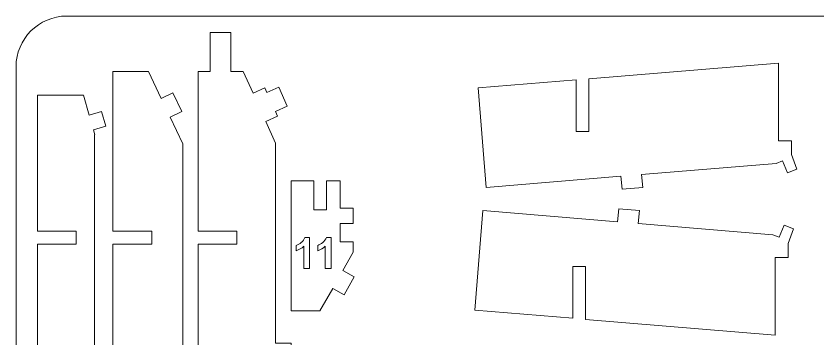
# Model space of a CAD drawing. Header units: centimetres. Extents: x -115 to 36, y 62 to 130.
# Drawn here: x -0.12 to 19.64, y 122.35 to 130.3 of the extents above; entities that cross this region are included whole.
import ezdxf

# ---------------------------------------------------------------- set-up
doc = ezdxf.new("R2010")
doc.units = ezdxf.units.CM
doc.header["$MEASUREMENT"] = 0
doc.layers.add('Camada 1', color=7, linetype='Continuous')

msp = doc.modelspace()

# ---------------------------------------------------------------- linework, layer by layer
at = {"layer": 'Camada 1', "lineweight": 9}
for points, knots in [([(-0.1231, 129.0524), (-0.1231, 129.73959), (0.43913, 130.30186), (1.12632, 130.30186), (1.12632, 130.30186), (1.12632, 130.30186), (34.86104, 130.30186), (34.86104, 130.30186), (34.86104, 130.30186), (35.54823, 130.30186), (36.1105, 129.73959), (36.1105, 129.0524), (36.1105, 129.0524), (36.1105, 129.0524), (36.1105, 76.57619), (36.1105, 76.57619), (36.1105, 76.57619), (36.1105, 75.88896), (35.54823, 75.32674), (34.86104, 75.32674), (34.86104, 75.32674), (34.86104, 75.32674), (1.12632, 75.32674), (1.12632, 75.32674), (1.12632, 75.32674), (0.43913, 75.32674), (-0.1231, 75.88896), (-0.1231, 76.57619), (-0.1231, 76.57619), (-0.1231, 76.57619), (-0.1231, 129.0524), (-0.1231, 129.0524)], [0, 0, 0, 0, 0.11111111, 0.11111111, 0.11111111, 0.11111111, 0.22222222, 0.22222222, 0.22222222, 0.22222222, 0.33333333, 0.33333333, 0.33333333, 0.33333333, 0.44444444, 0.44444444, 0.44444444, 0.44444444, 0.55555556, 0.55555556, 0.55555556, 0.55555556, 0.66666667, 0.66666667, 0.66666667, 0.66666667, 0.77777778, 0.77777778, 0.77777778, 0.77777778, 1, 1, 1, 1]), ([(4.36364, 118.21487), (4.36364, 118.21487), (4.36364, 114.28258), (4.36364, 114.28258), (4.36364, 114.28258), (4.36364, 114.28258), (4.66587, 114.28258), (4.66587, 114.28258), (4.66587, 114.28258), (4.66587, 114.28258), (4.66587, 113.32678), (4.66587, 113.32678), (4.66587, 113.32678), (4.66587, 113.32678), (5.17566, 113.32678), (5.17566, 113.32678), (5.17566, 113.32678), (5.17566, 113.32678), (5.17566, 114.28258), (5.17566, 114.28258), (5.17566, 114.28258), (5.17566, 114.28258), (5.47794, 114.28258), (5.47794, 114.28258), (5.47794, 114.28258), (5.47794, 114.28258), (5.71928, 114.81728), (5.71928, 114.81728), (5.71928, 114.81728), (5.71928, 114.81728), (6.00964, 114.68623), (6.00964, 114.68623), (6.00964, 114.68623), (6.00964, 114.68623), (6.06207, 114.80239), (6.06207, 114.80239), (6.06207, 114.80239), (6.06207, 114.80239), (6.35331, 114.67092), (6.35331, 114.67092), (6.35331, 114.67092), (6.35331, 114.67092), (6.56307, 115.13554), (6.56307, 115.13554), (6.56307, 115.13554), (6.56307, 115.13554), (6.27221, 115.26681), (6.27221, 115.26681), (6.27221, 115.26681), (6.27221, 115.26681), (6.32464, 115.38297), (6.32464, 115.38297), (6.32464, 115.38297), (6.32464, 115.38297), (6.03387, 115.51424), (6.03387, 115.51424), (6.03387, 115.51424), (6.03387, 115.51424), (6.27525, 116.04893), (6.27525, 116.04893), (6.27525, 116.04893), (6.27525, 116.04893), (6.27525, 120.97322), (6.27525, 120.97322), (6.27525, 120.97322), (6.27525, 120.97322), (6.65758, 120.97322), (6.65758, 120.97322), (6.65758, 120.97322), (6.65758, 120.97322), (6.65758, 122.24763), (6.65758, 122.24763), (6.65758, 122.24763), (6.65758, 122.24763), (6.27525, 122.24763), (6.27525, 122.24763), (6.27525, 122.24763), (6.27525, 122.24763), (6.27525, 127.17188), (6.27525, 127.17188), (6.27525, 127.17188), (6.27525, 127.17188), (6.03387, 127.70662), (6.03387, 127.70662), (6.03387, 127.70662), (6.03387, 127.70662), (6.32464, 127.83784), (6.32464, 127.83784), (6.32464, 127.83784), (6.32464, 127.83784), (6.27221, 127.95401), (6.27221, 127.95401), (6.27221, 127.95401), (6.27221, 127.95401), (6.56307, 128.08527), (6.56307, 128.08527), (6.56307, 128.08527), (6.56307, 128.08527), (6.35331, 128.54989), (6.35331, 128.54989), (6.35331, 128.54989), (6.35331, 128.54989), (6.06207, 128.41842), (6.06207, 128.41842), (6.06207, 128.41842), (6.06207, 128.41842), (6.00964, 128.53459), (6.00964, 128.53459), (6.00964, 128.53459), (6.00964, 128.53459), (5.71928, 128.40353), (5.71928, 128.40353), (5.71928, 128.40353), (5.71928, 128.40353), (5.47794, 128.93827), (5.47794, 128.93827), (5.47794, 128.93827), (5.47794, 128.93827), (5.17566, 128.93827), (5.17566, 128.93827), (5.17566, 128.93827), (5.17566, 128.93827), (5.17566, 129.89408), (5.17566, 129.89408), (5.17566, 129.89408), (5.17566, 129.89408), (4.66587, 129.89408), (4.66587, 129.89408), (4.66587, 129.89408), (4.66587, 129.89408), (4.66587, 128.93827), (4.66587, 128.93827), (4.66587, 128.93827), (4.66587, 128.93827), (4.36364, 128.93827), (4.36364, 128.93827), (4.36364, 128.93827), (4.36364, 128.93827), (4.36364, 125.00594), (4.36364, 125.00594), (4.36364, 125.00594), (4.36364, 125.00594), (5.31944, 125.00594), (5.31944, 125.00594), (5.31944, 125.00594), (5.31944, 125.00594), (5.31944, 124.68734), (5.31944, 124.68734), (5.31944, 124.68734), (5.31944, 124.68734), (4.36364, 124.68734), (4.36364, 124.68734), (4.36364, 124.68734), (4.36364, 124.68734), (4.36364, 118.53347), (4.36364, 118.53347), (4.36364, 118.53347), (4.36364, 118.53347), (5.31944, 118.53347), (5.31944, 118.53347), (5.31944, 118.53347), (5.31944, 118.53347), (5.31944, 118.21487), (5.31944, 118.21487), (5.31944, 118.21487), (5.31944, 118.21487), (4.36364, 118.21487), (4.36364, 118.21487)], [0, 0, 0, 0, 0.02325581, 0.02325581, 0.02325581, 0.02325581, 0.04651163, 0.04651163, 0.04651163, 0.04651163, 0.06976744, 0.06976744, 0.06976744, 0.06976744, 0.09302326, 0.09302326, 0.09302326, 0.09302326, 0.11627907, 0.11627907, 0.11627907, 0.11627907, 0.13953488, 0.13953488, 0.13953488, 0.13953488, 0.1627907, 0.1627907, 0.1627907, 0.1627907, 0.18604651, 0.18604651, 0.18604651, 0.18604651, 0.20930233, 0.20930233, 0.20930233, 0.20930233, 0.23255814, 0.23255814, 0.23255814, 0.23255814, 0.25581395, 0.25581395, 0.25581395, 0.25581395, 0.27906977, 0.27906977, 0.27906977, 0.27906977, 0.30232558, 0.30232558, 0.30232558, 0.30232558, 0.3255814, 0.3255814, 0.3255814, 0.3255814, 0.34883721, 0.34883721, 0.34883721, 0.34883721, 0.37209302, 0.37209302, 0.37209302, 0.37209302, 0.39534884, 0.39534884, 0.39534884, 0.39534884, 0.41860465, 0.41860465, 0.41860465, 0.41860465, 0.44186047, 0.44186047, 0.44186047, 0.44186047, 0.46511628, 0.46511628, 0.46511628, 0.46511628, 0.48837209, 0.48837209, 0.48837209, 0.48837209, 0.51162791, 0.51162791, 0.51162791, 0.51162791, 0.53488372, 0.53488372, 0.53488372, 0.53488372, 0.55813953, 0.55813953, 0.55813953, 0.55813953, 0.58139535, 0.58139535, 0.58139535, 0.58139535, 0.60465116, 0.60465116, 0.60465116, 0.60465116, 0.62790698, 0.62790698, 0.62790698, 0.62790698, 0.65116279, 0.65116279, 0.65116279, 0.65116279, 0.6744186, 0.6744186, 0.6744186, 0.6744186, 0.69767442, 0.69767442, 0.69767442, 0.69767442, 0.72093023, 0.72093023, 0.72093023, 0.72093023, 0.74418605, 0.74418605, 0.74418605, 0.74418605, 0.76744186, 0.76744186, 0.76744186, 0.76744186, 0.79069767, 0.79069767, 0.79069767, 0.79069767, 0.81395349, 0.81395349, 0.81395349, 0.81395349, 0.8372093, 0.8372093, 0.8372093, 0.8372093, 0.86046512, 0.86046512, 0.86046512, 0.86046512, 0.88372093, 0.88372093, 0.88372093, 0.88372093, 0.90697674, 0.90697674, 0.90697674, 0.90697674, 0.93023256, 0.93023256, 0.93023256, 0.93023256, 0.95348837, 0.95348837, 0.95348837, 0.95348837, 1, 1, 1, 1]), ([(18.99069, 127.23324), (18.99069, 127.23324), (18.99069, 126.89049), (18.99069, 126.89049), (18.99069, 126.89049), (18.99069, 126.89049), (19.12682, 126.5326), (19.12682, 126.5326), (19.12682, 126.5326), (19.12682, 126.5326), (18.88958, 126.43952), (18.88958, 126.43952), (18.88958, 126.43952), (18.88958, 126.43952), (18.77316, 126.73609), (18.77316, 126.73609), (18.77316, 126.73609), (18.77316, 126.73609), (18.61699, 126.67481), (18.61699, 126.67481), (18.61699, 126.67481), (18.61699, 126.67481), (15.29713, 126.40032), (15.29713, 126.40032), (15.29713, 126.40032), (15.29713, 126.40032), (15.32334, 126.08282), (15.32334, 126.08282), (15.32334, 126.08282), (15.32334, 126.08282), (14.81533, 126.04078), (14.81533, 126.04078), (14.81533, 126.04078), (14.81533, 126.04078), (14.78907, 126.35833), (14.78907, 126.35833), (14.78907, 126.35833), (14.78907, 126.35833), (11.46921, 126.08383), (11.46921, 126.08383), (11.46921, 126.08383), (11.46921, 126.08383), (11.26669, 128.53365), (11.26669, 128.53365), (11.26669, 128.53365), (11.26669, 128.53365), (13.6806, 128.73321), (13.6806, 128.73321), (13.6806, 128.73321), (13.6806, 128.73321), (13.6806, 127.4588), (13.6806, 127.4588), (13.6806, 127.4588), (13.6806, 127.4588), (13.99925, 127.4588), (13.99925, 127.4588), (13.99925, 127.4588), (13.99925, 127.4588), (13.99925, 128.75956), (13.99925, 128.75956), (13.99925, 128.75956), (13.99925, 128.75956), (18.67209, 129.1459), (18.67209, 129.1459), (18.67209, 129.1459), (18.67209, 129.1459), (18.67209, 127.23324), (18.67209, 127.23324), (18.67209, 127.23324), (18.67209, 127.23324), (18.99069, 127.23324), (18.99069, 127.23324)], [0, 0, 0, 0, 0.05263158, 0.05263158, 0.05263158, 0.05263158, 0.10526316, 0.10526316, 0.10526316, 0.10526316, 0.15789474, 0.15789474, 0.15789474, 0.15789474, 0.21052632, 0.21052632, 0.21052632, 0.21052632, 0.26315789, 0.26315789, 0.26315789, 0.26315789, 0.31578947, 0.31578947, 0.31578947, 0.31578947, 0.36842105, 0.36842105, 0.36842105, 0.36842105, 0.42105263, 0.42105263, 0.42105263, 0.42105263, 0.47368421, 0.47368421, 0.47368421, 0.47368421, 0.52631579, 0.52631579, 0.52631579, 0.52631579, 0.57894737, 0.57894737, 0.57894737, 0.57894737, 0.63157895, 0.63157895, 0.63157895, 0.63157895, 0.68421053, 0.68421053, 0.68421053, 0.68421053, 0.73684211, 0.73684211, 0.73684211, 0.73684211, 0.78947368, 0.78947368, 0.78947368, 0.78947368, 0.84210526, 0.84210526, 0.84210526, 0.84210526, 0.89473684, 0.89473684, 0.89473684, 0.89473684, 1, 1, 1, 1]), ([(2.26473, 118.21487), (2.26473, 118.21487), (3.22054, 118.21487), (3.22054, 118.21487), (3.22054, 118.21487), (3.22054, 118.21487), (3.22054, 118.53347), (3.22054, 118.53347), (3.22054, 118.53347), (3.22054, 118.53347), (2.26473, 118.53347), (2.26473, 118.53347), (2.26473, 118.53347), (2.26473, 118.53347), (2.26473, 124.68734), (2.26473, 124.68734), (2.26473, 124.68734), (2.26473, 124.68734), (3.22054, 124.68734), (3.22054, 124.68734), (3.22054, 124.68734), (3.22054, 124.68734), (3.22054, 125.00594), (3.22054, 125.00594), (3.22054, 125.00594), (3.22054, 125.00594), (2.26473, 125.00594), (2.26473, 125.00594), (2.26473, 125.00594), (2.26473, 125.00594), (2.26473, 128.93827), (2.26473, 128.93827), (2.26473, 128.93827), (2.26473, 128.93827), (3.14361, 128.93827), (3.14361, 128.93827), (3.14361, 128.93827), (3.14361, 128.93827), (3.45558, 128.27663), (3.45558, 128.27663), (3.45558, 128.27663), (3.45558, 128.27663), (3.74377, 128.4125), (3.74377, 128.4125), (3.74377, 128.4125), (3.74377, 128.4125), (3.96118, 127.95143), (3.96118, 127.95143), (3.96118, 127.95143), (3.96118, 127.95143), (3.67302, 127.81551), (3.67302, 127.81551), (3.67302, 127.81551), (3.67302, 127.81551), (3.98503, 127.15387), (3.98503, 127.15387), (3.98503, 127.15387), (3.98503, 127.15387), (3.98503, 116.06695), (3.98503, 116.06695), (3.98503, 116.06695), (3.98503, 116.06695), (3.67302, 115.4053), (3.67302, 115.4053), (3.67302, 115.4053), (3.67302, 115.4053), (3.96118, 115.26939), (3.96118, 115.26939), (3.96118, 115.26939), (3.96118, 115.26939), (3.74377, 114.80831), (3.74377, 114.80831), (3.74377, 114.80831), (3.74377, 114.80831), (3.45558, 114.94423), (3.45558, 114.94423), (3.45558, 114.94423), (3.45558, 114.94423), (3.14361, 114.28258), (3.14361, 114.28258), (3.14361, 114.28258), (3.14361, 114.28258), (2.26473, 114.28258), (2.26473, 114.28258), (2.26473, 114.28258), (2.26473, 114.28258), (2.26473, 118.21487), (2.26473, 118.21487)], [0, 0, 0, 0, 0.04347826, 0.04347826, 0.04347826, 0.04347826, 0.08695652, 0.08695652, 0.08695652, 0.08695652, 0.13043478, 0.13043478, 0.13043478, 0.13043478, 0.17391304, 0.17391304, 0.17391304, 0.17391304, 0.2173913, 0.2173913, 0.2173913, 0.2173913, 0.26086957, 0.26086957, 0.26086957, 0.26086957, 0.30434783, 0.30434783, 0.30434783, 0.30434783, 0.34782609, 0.34782609, 0.34782609, 0.34782609, 0.39130435, 0.39130435, 0.39130435, 0.39130435, 0.43478261, 0.43478261, 0.43478261, 0.43478261, 0.47826087, 0.47826087, 0.47826087, 0.47826087, 0.52173913, 0.52173913, 0.52173913, 0.52173913, 0.56521739, 0.56521739, 0.56521739, 0.56521739, 0.60869565, 0.60869565, 0.60869565, 0.60869565, 0.65217391, 0.65217391, 0.65217391, 0.65217391, 0.69565217, 0.69565217, 0.69565217, 0.69565217, 0.73913043, 0.73913043, 0.73913043, 0.73913043, 0.7826087, 0.7826087, 0.7826087, 0.7826087, 0.82608696, 0.82608696, 0.82608696, 0.82608696, 0.86956522, 0.86956522, 0.86956522, 0.86956522, 0.91304348, 0.91304348, 0.91304348, 0.91304348, 1, 1, 1, 1]), ([(0.402, 118.21487), (0.402, 118.21487), (1.35781, 118.21487), (1.35781, 118.21487), (1.35781, 118.21487), (1.35781, 118.21487), (1.35781, 118.53347), (1.35781, 118.53347), (1.35781, 118.53347), (1.35781, 118.53347), (0.402, 118.53347), (0.402, 118.53347), (0.402, 118.53347), (0.402, 118.53347), (0.402, 124.68734), (0.402, 124.68734), (0.402, 124.68734), (0.402, 124.68734), (1.35781, 124.68734), (1.35781, 124.68734), (1.35781, 124.68734), (1.35781, 124.68734), (1.35781, 125.00594), (1.35781, 125.00594), (1.35781, 125.00594), (1.35781, 125.00594), (0.402, 125.00594), (0.402, 125.00594), (0.402, 125.00594), (0.402, 125.00594), (0.402, 128.35287), (0.402, 128.35287), (0.402, 128.35287), (0.402, 128.35287), (1.53754, 128.35287), (1.53754, 128.35287), (1.53754, 128.35287), (1.53754, 128.35287), (1.67925, 127.86321), (1.67925, 127.86321), (1.67925, 127.86321), (1.67925, 127.86321), (1.98529, 127.95177), (1.98529, 127.95177), (1.98529, 127.95177), (1.98529, 127.95177), (2.08982, 127.59054), (2.08982, 127.59054), (2.08982, 127.59054), (2.08982, 127.59054), (1.78378, 127.50198), (1.78378, 127.50198), (1.78378, 127.50198), (1.78378, 127.50198), (1.81922, 127.37956), (1.81922, 127.37956), (1.81922, 127.37956), (1.81922, 127.37956), (1.80704, 127.37618), (1.80704, 127.37618), (1.80704, 127.37618), (1.80704, 127.37618), (1.80704, 115.84464), (1.80704, 115.84464), (1.80704, 115.84464), (1.80704, 115.84464), (1.81922, 115.84125), (1.81922, 115.84125), (1.81922, 115.84125), (1.81922, 115.84125), (1.78378, 115.71887), (1.78378, 115.71887), (1.78378, 115.71887), (1.78378, 115.71887), (2.08982, 115.63028), (2.08982, 115.63028), (2.08982, 115.63028), (2.08982, 115.63028), (1.98529, 115.26909), (1.98529, 115.26909), (1.98529, 115.26909), (1.98529, 115.26909), (1.67925, 115.35764), (1.67925, 115.35764), (1.67925, 115.35764), (1.67925, 115.35764), (1.53754, 114.86798), (1.53754, 114.86798), (1.53754, 114.86798), (1.53754, 114.86798), (0.402, 114.86798), (0.402, 114.86798), (0.402, 114.86798), (0.402, 114.86798), (0.402, 118.21487), (0.402, 118.21487)], [0, 0, 0, 0, 0.04, 0.04, 0.04, 0.04, 0.08, 0.08, 0.08, 0.08, 0.12, 0.12, 0.12, 0.12, 0.16, 0.16, 0.16, 0.16, 0.2, 0.2, 0.2, 0.2, 0.24, 0.24, 0.24, 0.24, 0.28, 0.28, 0.28, 0.28, 0.32, 0.32, 0.32, 0.32, 0.36, 0.36, 0.36, 0.36, 0.4, 0.4, 0.4, 0.4, 0.44, 0.44, 0.44, 0.44, 0.48, 0.48, 0.48, 0.48, 0.52, 0.52, 0.52, 0.52, 0.56, 0.56, 0.56, 0.56, 0.6, 0.6, 0.6, 0.6, 0.64, 0.64, 0.64, 0.64, 0.68, 0.68, 0.68, 0.68, 0.72, 0.72, 0.72, 0.72, 0.76, 0.76, 0.76, 0.76, 0.8, 0.8, 0.8, 0.8, 0.84, 0.84, 0.84, 0.84, 0.88, 0.88, 0.88, 0.88, 0.92, 0.92, 0.92, 0.92, 1, 1, 1, 1]), ([(8.18698, 125.57535), (8.18698, 125.57535), (7.86842, 125.57535), (7.86842, 125.57535), (7.86842, 125.57535), (7.86842, 125.57535), (7.86842, 126.24529), (7.86842, 126.24529), (7.86842, 126.24529), (7.86842, 126.24529), (7.53363, 126.24529), (7.53363, 126.24529), (7.53363, 126.24529), (7.53363, 126.24529), (7.53363, 125.5304), (7.53363, 125.5304), (7.53363, 125.5304), (7.53363, 125.5304), (7.21502, 125.5304), (7.21502, 125.5304), (7.21502, 125.5304), (7.21502, 125.5304), (7.21502, 126.24529), (7.21502, 126.24529), (7.21502, 126.24529), (7.21502, 126.24529), (6.65758, 126.24529), (6.65758, 126.24529), (6.65758, 126.24529), (6.65758, 126.24529), (6.65758, 123.04205), (6.65758, 123.04205), (6.65758, 123.04205), (6.65758, 123.04205), (7.36921, 123.04205), (7.36921, 123.04205), (7.36921, 123.04205), (7.36921, 123.04205), (7.68388, 123.59823), (7.68388, 123.59823), (7.68388, 123.59823), (7.68388, 123.59823), (7.9612, 123.44134), (7.9612, 123.44134), (7.9612, 123.44134), (7.9612, 123.44134), (8.21223, 123.88499), (8.21223, 123.88499), (8.21223, 123.88499), (8.21223, 123.88499), (7.9349, 124.04192), (7.9349, 124.04192), (7.9349, 124.04192), (7.9349, 124.04192), (8.18686, 124.48718), (8.18686, 124.48718), (8.18686, 124.48718), (8.18686, 124.48718), (8.18686, 124.74823), (8.18686, 124.74823), (8.18686, 124.74823), (8.18686, 124.74823), (7.86842, 124.74823), (7.86842, 124.74823), (7.86842, 124.74823), (7.86842, 124.74823), (7.86842, 125.19302), (7.86842, 125.19302), (7.86842, 125.19302), (7.86842, 125.19302), (8.18698, 125.19302), (8.18698, 125.19302), (8.18698, 125.19302), (8.18698, 125.19302), (8.18698, 125.57535), (8.18698, 125.57535)], [0, 0, 0, 0, 0.05, 0.05, 0.05, 0.05, 0.1, 0.1, 0.1, 0.1, 0.15, 0.15, 0.15, 0.15, 0.2, 0.2, 0.2, 0.2, 0.25, 0.25, 0.25, 0.25, 0.3, 0.3, 0.3, 0.3, 0.35, 0.35, 0.35, 0.35, 0.4, 0.4, 0.4, 0.4, 0.45, 0.45, 0.45, 0.45, 0.5, 0.5, 0.5, 0.5, 0.55, 0.55, 0.55, 0.55, 0.6, 0.6, 0.6, 0.6, 0.65, 0.65, 0.65, 0.65, 0.7, 0.7, 0.7, 0.7, 0.75, 0.75, 0.75, 0.75, 0.8, 0.8, 0.8, 0.8, 0.85, 0.85, 0.85, 0.85, 0.9, 0.9, 0.9, 0.9, 1, 1, 1, 1]), ([(18.90865, 124.36214), (18.90865, 124.36214), (18.90865, 124.70489), (18.90865, 124.70489), (18.90865, 124.70489), (18.90865, 124.70489), (19.04478, 125.06277), (19.04478, 125.06277), (19.04478, 125.06277), (19.04478, 125.06277), (18.8075, 125.15589), (18.8075, 125.15589), (18.8075, 125.15589), (18.8075, 125.15589), (18.69112, 124.85928), (18.69112, 124.85928), (18.69112, 124.85928), (18.69112, 124.85928), (18.53491, 124.9206), (18.53491, 124.9206), (18.53491, 124.9206), (18.53491, 124.9206), (15.21504, 125.19505), (15.21504, 125.19505), (15.21504, 125.19505), (15.21504, 125.19505), (15.2413, 125.51255), (15.2413, 125.51255), (15.2413, 125.51255), (15.2413, 125.51255), (14.73325, 125.55459), (14.73325, 125.55459), (14.73325, 125.55459), (14.73325, 125.55459), (14.70703, 125.23704), (14.70703, 125.23704), (14.70703, 125.23704), (14.70703, 125.23704), (11.38717, 125.51154), (11.38717, 125.51154), (11.38717, 125.51154), (11.38717, 125.51154), (11.18461, 123.06176), (11.18461, 123.06176), (11.18461, 123.06176), (11.18461, 123.06176), (13.59856, 122.86216), (13.59856, 122.86216), (13.59856, 122.86216), (13.59856, 122.86216), (13.59856, 124.13657), (13.59856, 124.13657), (13.59856, 124.13657), (13.59856, 124.13657), (13.91716, 124.13657), (13.91716, 124.13657), (13.91716, 124.13657), (13.91716, 124.13657), (13.91716, 122.83582), (13.91716, 122.83582), (13.91716, 122.83582), (13.91716, 122.83582), (18.59005, 122.44947), (18.59005, 122.44947), (18.59005, 122.44947), (18.59005, 122.44947), (18.59005, 124.36214), (18.59005, 124.36214), (18.59005, 124.36214), (18.59005, 124.36214), (18.90865, 124.36214), (18.90865, 124.36214)], [0, 0, 0, 0, 0.05263158, 0.05263158, 0.05263158, 0.05263158, 0.10526316, 0.10526316, 0.10526316, 0.10526316, 0.15789474, 0.15789474, 0.15789474, 0.15789474, 0.21052632, 0.21052632, 0.21052632, 0.21052632, 0.26315789, 0.26315789, 0.26315789, 0.26315789, 0.31578947, 0.31578947, 0.31578947, 0.31578947, 0.36842105, 0.36842105, 0.36842105, 0.36842105, 0.42105263, 0.42105263, 0.42105263, 0.42105263, 0.47368421, 0.47368421, 0.47368421, 0.47368421, 0.52631579, 0.52631579, 0.52631579, 0.52631579, 0.57894737, 0.57894737, 0.57894737, 0.57894737, 0.63157895, 0.63157895, 0.63157895, 0.63157895, 0.68421053, 0.68421053, 0.68421053, 0.68421053, 0.73684211, 0.73684211, 0.73684211, 0.73684211, 0.78947368, 0.78947368, 0.78947368, 0.78947368, 0.84210526, 0.84210526, 0.84210526, 0.84210526, 0.89473684, 0.89473684, 0.89473684, 0.89473684, 1, 1, 1, 1])]:
    msp.add_open_spline(points, degree=3, knots=knots, dxfattribs=at)
at = {"layer": 'Camada 1', "color": 140, "lineweight": 9}
for points in [[(7.11467, 124.84858), (7.11467, 124.84858), (7.11467, 124.08692), (7.11467, 124.08692), (7.11467, 124.08692), (7.11467, 124.08692), (6.96975, 124.08692), (6.96975, 124.08692), (6.96975, 124.08692), (6.96975, 124.08692), (6.96975, 124.63528), (6.96975, 124.63528), (6.96975, 124.63528), (6.91685, 124.58554), (6.85443, 124.54867), (6.7825, 124.5249), (6.7825, 124.5249), (6.7825, 124.5249), (6.7825, 124.65714), (6.7825, 124.65714), (6.7825, 124.65714), (6.86274, 124.68316), (6.96462, 124.75852), (6.99707, 124.84858), (6.99707, 124.84858), (6.99707, 124.84858), (7.11467, 124.84858), (7.11467, 124.84858)], [(7.64463, 124.84858), (7.64463, 124.84858), (7.64463, 124.08692), (7.64463, 124.08692), (7.64463, 124.08692), (7.64463, 124.08692), (7.49971, 124.08692), (7.49971, 124.08692), (7.49971, 124.08692), (7.49971, 124.08692), (7.49971, 124.63528), (7.49971, 124.63528), (7.49971, 124.63528), (7.44681, 124.58554), (7.38443, 124.54867), (7.3125, 124.5249), (7.3125, 124.5249), (7.3125, 124.5249), (7.3125, 124.65714), (7.3125, 124.65714), (7.3125, 124.65714), (7.39271, 124.68318), (7.49461, 124.7585), (7.52707, 124.84858), (7.52707, 124.84858), (7.52707, 124.84858), (7.64463, 124.84858), (7.64463, 124.84858)]]:
    msp.add_open_spline(points, degree=3, knots=[0, 0, 0, 0, 0.125, 0.125, 0.125, 0.125, 0.25, 0.25, 0.25, 0.25, 0.375, 0.375, 0.375, 0.375, 0.5, 0.5, 0.5, 0.5, 0.625, 0.625, 0.625, 0.625, 0.75, 0.75, 0.75, 0.75, 1, 1, 1, 1], dxfattribs=at)

doc.saveas('drawing.dxf')
